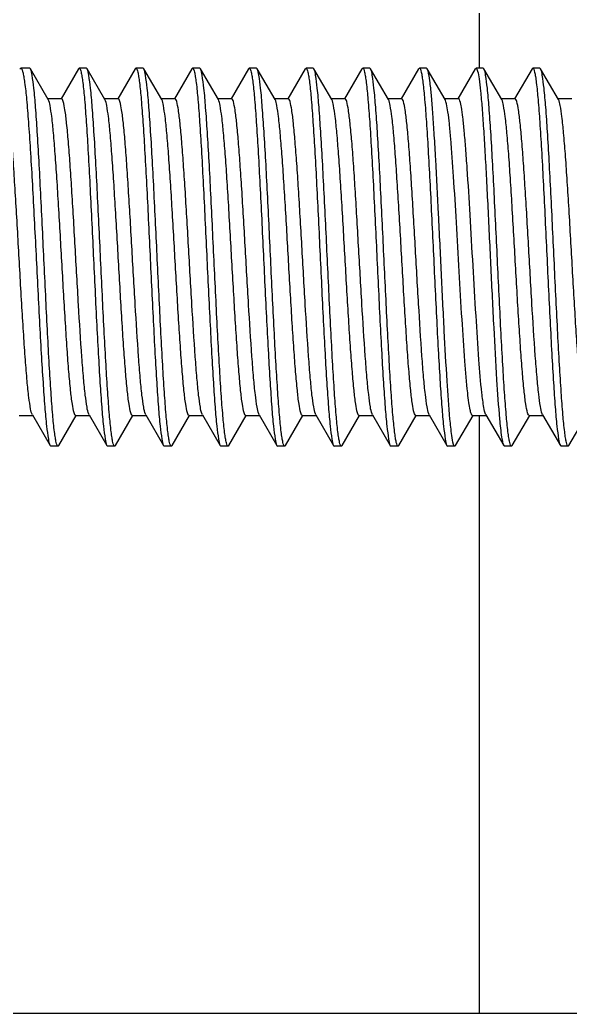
# Model space of a CAD drawing. Extents: x 27938 to 650306, y -92720 to 1524912.
# Drawn here: x 297291.8 to 297421.3, y 822415.1 to 822649 of the extents above; entities that cross this region are included whole.
import ezdxf

# ---------------------------------------------------------------- set-up
doc = ezdxf.new("R2010")
doc.units = 0
doc.header["$LTSCALE"] = 1000
doc.header["$MEASUREMENT"] = 0

msp = doc.modelspace()

# ---------------------------------------------------------------- linework, layer by layer
at = {"linetype": 'Continuous'}
for p, q in [((297399.99, 822637.57), (297399.99, 822771.03)), ((297291.79, 822637.38), (297292, 822637.57)), ((297294.1, 822637.57), (297292, 822637.57)), ((297294.1, 822637.57), (297292, 822637.57)), ((297292, 822637.57), (297292.03, 822637.57)), ((297294.28, 822637.42), (297294.1, 822637.57)), ((297298.49, 822630.18), (297294.28, 822637.42)), ((297305.6, 822637.42), (297301.51, 822630.36)), ((297305.6, 822637.42), (297305.78, 822637.57)), ((297307.45, 822637.57), (297305.78, 822637.57)), ((297307.45, 822637.57), (297305.78, 822637.57)), ((297305.78, 822637.57), (297305.8, 822637.57)), ((297307.62, 822637.42), (297307.45, 822637.57)), ((297311.83, 822630.18), (297307.62, 822637.42)), ((297318.95, 822637.42), (297314.86, 822630.36)), ((297318.95, 822637.42), (297319.12, 822637.57)), ((297320.79, 822637.57), (297319.12, 822637.57)), ((297320.79, 822637.57), (297319.12, 822637.57)), ((297319.12, 822637.57), (297319.15, 822637.57)), ((297320.97, 822637.42), (297320.79, 822637.57)), ((297325.18, 822630.18), (297320.97, 822637.42)), ((297332.29, 822637.42), (297328.2, 822630.36)), ((297332.29, 822637.42), (297332.47, 822637.57)), ((297334.14, 822637.57), (297332.47, 822637.57)), ((297334.14, 822637.57), (297332.47, 822637.57)), ((297332.47, 822637.57), (297332.49, 822637.57)), ((297334.31, 822637.42), (297334.14, 822637.57)), ((297338.52, 822630.18), (297334.31, 822637.42)), ((297345.64, 822637.42), (297341.55, 822630.36)), ((297345.64, 822637.42), (297345.81, 822637.57)), ((297347.49, 822637.57), (297345.81, 822637.57)), ((297347.49, 822637.57), (297345.81, 822637.57)), ((297345.81, 822637.57), (297345.84, 822637.57)), ((297347.66, 822637.42), (297347.49, 822637.57)), ((297351.87, 822630.18), (297347.66, 822637.42)), ((297358.99, 822637.42), (297354.9, 822630.36)), ((297358.99, 822637.42), (297359.16, 822637.57)), ((297360.83, 822637.57), (297359.16, 822637.57)), ((297360.83, 822637.57), (297359.16, 822637.57)), ((297359.16, 822637.57), (297359.19, 822637.57)), ((297361.01, 822637.42), (297360.83, 822637.57)), ((297365.22, 822630.18), (297361.01, 822637.42)), ((297372.33, 822637.42), (297368.24, 822630.36)), ((297372.33, 822637.42), (297372.51, 822637.57)), ((297374.18, 822637.57), (297372.51, 822637.57)), ((297374.18, 822637.57), (297372.51, 822637.57)), ((297372.51, 822637.57), (297372.53, 822637.57)), ((297374.35, 822637.42), (297374.18, 822637.57)), ((297378.56, 822630.18), (297374.35, 822637.42)), ((297385.68, 822637.42), (297381.59, 822630.36)), ((297385.68, 822637.42), (297385.85, 822637.57)), ((297387.52, 822637.57), (297385.85, 822637.57)), ((297387.52, 822637.57), (297385.85, 822637.57)), ((297385.85, 822637.57), (297385.88, 822637.57)), ((297387.7, 822637.42), (297387.52, 822637.57)), ((297391.91, 822630.18), (297387.7, 822637.42)), ((297399.02, 822637.42), (297394.93, 822630.36)), ((297399.02, 822637.42), (297399.2, 822637.57)), ((297400.87, 822637.57), (297399.2, 822637.57)), ((297400.87, 822637.57), (297399.2, 822637.57)), ((297399.2, 822637.57), (297399.22, 822637.57)), ((297401.05, 822637.42), (297400.87, 822637.57)), ((297405.26, 822630.18), (297401.05, 822637.42)), ((297412.37, 822637.42), (297408.28, 822630.36)), ((297412.37, 822637.42), (297412.55, 822637.57)), ((297414.22, 822637.57), (297412.55, 822637.57)), ((297414.22, 822637.57), (297412.55, 822637.57)), ((297412.55, 822637.57), (297412.57, 822637.57)), ((297414.39, 822637.42), (297414.22, 822637.57)), ((297418.6, 822630.18), (297414.39, 822637.42)), ((297301.61, 822630.36), (297298.38, 822630.36)), ((297314.96, 822630.36), (297311.73, 822630.36)), ((297328.31, 822630.36), (297325.07, 822630.36)), ((297341.65, 822630.36), (297338.42, 822630.36)), ((297355, 822630.36), (297351.77, 822630.36)), ((297368.35, 822630.36), (297365.11, 822630.36)), ((297381.69, 822630.36), (297378.46, 822630.36)), ((297395.04, 822630.36), (297391.81, 822630.36)), ((297408.38, 822630.36), (297405.15, 822630.36)), ((297421.73, 822630.36), (297418.5, 822630.36)), ((297291.6, 822555.78), (297294.83, 822555.78)), ((297294.73, 822555.96), (297298.91, 822548.75)), ((297300.95, 822548.74), (297305.06, 822555.8)), ((297304.95, 822555.8), (297308.18, 822555.8)), ((297308.08, 822555.98), (297308, 822556.15)), ((297308.08, 822555.98), (297312.27, 822548.75)), ((297314.29, 822548.74), (297318.4, 822555.8)), ((297318.3, 822555.8), (297321.53, 822555.8)), ((297321.43, 822555.98), (297321.34, 822556.16)), ((297321.43, 822555.98), (297325.62, 822548.75)), ((297327.64, 822548.74), (297331.75, 822555.8)), ((297331.64, 822555.8), (297334.88, 822555.8)), ((297334.77, 822555.98), (297334.68, 822556.17)), ((297334.77, 822555.98), (297338.97, 822548.75)), ((297340.99, 822548.74), (297345.09, 822555.8)), ((297344.99, 822555.8), (297348.22, 822555.8)), ((297348.12, 822555.98), (297348.03, 822556.18)), ((297348.12, 822555.98), (297352.31, 822548.75)), ((297354.33, 822548.74), (297358.44, 822555.8)), ((297358.34, 822555.8), (297361.57, 822555.8)), ((297361.46, 822555.98), (297361.37, 822556.19)), ((297361.46, 822555.98), (297365.66, 822548.75)), ((297367.68, 822548.74), (297371.79, 822555.8)), ((297371.68, 822555.8), (297374.91, 822555.8)), ((297374.81, 822555.98), (297374.71, 822556.19)), ((297374.81, 822555.98), (297379, 822548.75)), ((297381.03, 822548.74), (297385.13, 822555.8)), ((297385.03, 822555.8), (297388.26, 822555.8)), ((297388.16, 822555.98), (297388.05, 822556.2)), ((297388.16, 822555.98), (297392.35, 822548.75)), ((297394.37, 822548.74), (297398.48, 822555.8)), ((297398.37, 822555.8), (297401.61, 822555.8)), ((297399.99, 822415.13), (297399.99, 822555.8)), ((297401.5, 822555.98), (297405.7, 822548.75)), ((297407.72, 822548.74), (297411.83, 822555.8)), ((297411.72, 822555.8), (297414.95, 822555.8)), ((297414.85, 822555.98), (297414.74, 822556.22)), ((297414.85, 822555.98), (297419.04, 822548.75)), ((297421.06, 822548.74), (297425.17, 822555.8)), ((297298.91, 822548.75), (297299.09, 822548.59)), ((297300.77, 822548.59), (297299.09, 822548.59)), ((297300.77, 822548.59), (297299.09, 822548.59)), ((297300.77, 822548.59), (297300.75, 822548.6)), ((297300.95, 822548.74), (297300.77, 822548.59)), ((297312.27, 822548.75), (297312.45, 822548.59)), ((297314.12, 822548.59), (297312.45, 822548.59)), ((297314.12, 822548.59), (297312.45, 822548.59)), ((297314.12, 822548.59), (297314.1, 822548.6)), ((297314.29, 822548.74), (297314.12, 822548.59)), ((297325.62, 822548.75), (297325.79, 822548.59)), ((297327.47, 822548.59), (297325.79, 822548.59)), ((297327.47, 822548.59), (297325.79, 822548.59)), ((297327.47, 822548.59), (297327.44, 822548.6)), ((297327.64, 822548.74), (297327.47, 822548.59)), ((297338.97, 822548.75), (297339.14, 822548.59)), ((297340.81, 822548.59), (297339.14, 822548.59)), ((297340.81, 822548.59), (297339.14, 822548.59)), ((297340.99, 822548.74), (297340.93, 822548.66)), ((297352.31, 822548.75), (297352.49, 822548.59)), ((297354.16, 822548.59), (297352.49, 822548.59)), ((297354.16, 822548.59), (297352.49, 822548.59)), ((297354.16, 822548.59), (297354.13, 822548.6)), ((297354.33, 822548.74), (297354.16, 822548.59)), ((297365.66, 822548.75), (297365.83, 822548.59)), ((297367.51, 822548.59), (297365.83, 822548.59)), ((297367.51, 822548.59), (297365.83, 822548.59)), ((297367.51, 822548.59), (297367.48, 822548.6)), ((297367.68, 822548.74), (297367.51, 822548.59)), ((297379, 822548.75), (297379.18, 822548.59)), ((297380.85, 822548.59), (297379.18, 822548.59)), ((297380.85, 822548.59), (297379.18, 822548.59)), ((297380.85, 822548.59), (297380.83, 822548.6)), ((297381.03, 822548.74), (297380.85, 822548.59)), ((297392.35, 822548.75), (297392.53, 822548.59)), ((297394.2, 822548.59), (297392.53, 822548.59)), ((297394.2, 822548.59), (297392.53, 822548.59)), ((297394.37, 822548.74), (297394.2, 822548.59)), ((297405.7, 822548.75), (297405.87, 822548.59)), ((297407.54, 822548.59), (297405.87, 822548.59)), ((297407.54, 822548.59), (297405.87, 822548.59)), ((297407.54, 822548.59), (297407.52, 822548.6)), ((297407.72, 822548.74), (297407.54, 822548.59)), ((297419.04, 822548.75), (297419.22, 822548.59)), ((297420.89, 822548.59), (297419.22, 822548.59)), ((297420.89, 822548.59), (297419.22, 822548.59)), ((297420.89, 822548.59), (297420.87, 822548.6)), ((297421.06, 822548.74), (297420.89, 822548.59)), ((294086.55, 822415.13), (297442.35, 822415.13))]:
    msp.add_line(p, q, dxfattribs=at)
for points, knots in [([(297292.03, 822637.57), (297292.14, 822637.54), (297292.33, 822637.19), (297292.52, 822636.56), (297292.73, 822635.49), (297293.05, 822633.36), (297293.42, 822629.79), (297293.84, 822624.55), (297294.27, 822618.17), (297294.69, 822610.89), (297295.12, 822602.97), (297295.68, 822591.95), (297296.23, 822581.06), (297296.8, 822570.68), (297297.2, 822563.93), (297297.62, 822558.24), (297297.99, 822553.77), (297298.42, 822550.79), (297298.65, 822549.2), (297298.91, 822548.75)], [0, 0, 0, 0, 0.003757, 0.011459, 0.023431, 0.039645, 0.084295, 0.143914, 0.216389, 0.299127, 0.389148, 0.483213, 0.6699, 0.755792, 0.832518, 0.897325, 0.947898, 0.982465, 1, 1, 1, 1]), ([(297300.75, 822548.6), (297300.65, 822548.62), (297300.48, 822548.98), (297300.31, 822549.6), (297300.11, 822550.67), (297299.82, 822552.81), (297299.48, 822556.39), (297299.09, 822561.63), (297298.7, 822568.01), (297298.31, 822575.3), (297297.91, 822583.24), (297297.38, 822594.26), (297296.86, 822605.16), (297296.32, 822615.53), (297295.93, 822622.28), (297295.53, 822627.97), (297295.18, 822632.42), (297294.75, 822635.4), (297294.53, 822636.97), (297294.28, 822637.42)], [0, 0, 0, 0, 0.003606, 0.011247, 0.023193, 0.039402, 0.084085, 0.143775, 0.216346, 0.299193, 0.389328, 0.483499, 0.670339, 0.756262, 0.83298, 0.897737, 0.948216, 0.982646, 1, 1, 1, 1]), ([(297305.8, 822637.57), (297305.9, 822637.54), (297306.07, 822637.18), (297306.24, 822636.56), (297306.44, 822635.49), (297306.73, 822633.35), (297307.07, 822629.78), (297307.46, 822624.53), (297307.85, 822618.15), (297308.24, 822610.86), (297308.64, 822602.93), (297309.17, 822591.91), (297309.68, 822581.01), (297310.23, 822570.64), (297310.62, 822563.89), (297311.02, 822558.2), (297311.37, 822553.75), (297311.8, 822550.77), (297312.01, 822549.19), (297312.27, 822548.75)], [0, 0, 0, 0, 0.003609, 0.011254, 0.023202, 0.039414, 0.084098, 0.143785, 0.216347, 0.299182, 0.389307, 0.483468, 0.670283, 0.756201, 0.832921, 0.897684, 0.948173, 0.982621, 1, 1, 1, 1]), ([(297314.1, 822548.6), (297313.99, 822548.62), (297313.83, 822548.98), (297313.65, 822549.6), (297313.46, 822550.68), (297313.17, 822552.81), (297312.83, 822556.39), (297312.44, 822561.63), (297312.05, 822568.01), (297311.65, 822575.3), (297311.25, 822583.24), (297310.73, 822594.26), (297310.21, 822605.16), (297309.67, 822615.53), (297309.28, 822622.28), (297308.88, 822627.97), (297308.52, 822632.42), (297308.1, 822635.4), (297307.88, 822636.97), (297307.62, 822637.42)], [0, 0, 0, 0, 0.003606, 0.011248, 0.023196, 0.039406, 0.08409, 0.14378, 0.216353, 0.299202, 0.389339, 0.483509, 0.670349, 0.756274, 0.832992, 0.897745, 0.94822, 0.982647, 1, 1, 1, 1]), ([(297319.15, 822637.57), (297319.25, 822637.54), (297319.42, 822637.18), (297319.59, 822636.56), (297319.78, 822635.49), (297320.07, 822633.35), (297320.41, 822629.78), (297320.8, 822624.53), (297321.2, 822618.15), (297321.59, 822610.86), (297321.99, 822602.93), (297322.52, 822591.91), (297323.03, 822581.01), (297323.58, 822570.64), (297323.97, 822563.89), (297324.37, 822558.2), (297324.72, 822553.75), (297325.14, 822550.77), (297325.36, 822549.19), (297325.62, 822548.75)], [0, 0, 0, 0, 0.00361, 0.011255, 0.023203, 0.039413, 0.084095, 0.143779, 0.21634, 0.299177, 0.389304, 0.483466, 0.67028, 0.7562, 0.832922, 0.897683, 0.948172, 0.982621, 1, 1, 1, 1]), ([(297327.44, 822548.6), (297327.34, 822548.62), (297327.17, 822548.98), (297327, 822549.6), (297326.8, 822550.68), (297326.51, 822552.81), (297326.17, 822556.39), (297325.79, 822561.63), (297325.39, 822568.02), (297325, 822575.31), (297324.6, 822583.24), (297324.07, 822594.26), (297323.56, 822605.16), (297323.01, 822615.53), (297322.62, 822622.28), (297322.22, 822627.97), (297321.87, 822632.42), (297321.44, 822635.4), (297321.23, 822636.97), (297320.97, 822637.42)], [0, 0, 0, 0, 0.003608, 0.011252, 0.023201, 0.039413, 0.084102, 0.143795, 0.216368, 0.299214, 0.389348, 0.483518, 0.670348, 0.756266, 0.832983, 0.897738, 0.948215, 0.982646, 1, 1, 1, 1]), ([(297332.49, 822637.57), (297332.6, 822637.54), (297332.76, 822637.18), (297332.94, 822636.56), (297333.13, 822635.49), (297333.42, 822633.35), (297333.76, 822629.77), (297334.15, 822624.53), (297334.54, 822618.15), (297334.94, 822610.86), (297335.33, 822602.93), (297335.86, 822591.91), (297336.38, 822581.01), (297336.92, 822570.64), (297337.31, 822563.89), (297337.71, 822558.2), (297338.07, 822553.75), (297338.49, 822550.77), (297338.71, 822549.19), (297338.97, 822548.75)], [0, 0, 0, 0, 0.003613, 0.011263, 0.023216, 0.039432, 0.084123, 0.143814, 0.216379, 0.299214, 0.389334, 0.48349, 0.670297, 0.756209, 0.832924, 0.897683, 0.948172, 0.982621, 1, 1, 1, 1]), ([(297340.81, 822548.59), (297340.72, 822548.59), (297340.53, 822548.93), (297340.37, 822549.51), (297340.17, 822550.54), (297339.88, 822552.63), (297339.54, 822556.17), (297339.15, 822561.37), (297338.76, 822567.73), (297338.36, 822575.02), (297337.96, 822582.96), (297337.56, 822591.28), (297337.16, 822599.65), (297336.77, 822607.79), (297336.37, 822615.39), (297335.98, 822622.19), (297335.57, 822627.91), (297335.22, 822632.39), (297334.79, 822635.39), (297334.57, 822636.97), (297334.31, 822637.42)], [0, 0, 0, 0, 0.00322, 0.0104, 0.021911, 0.037724, 0.081755, 0.140992, 0.213311, 0.2961, 0.386351, 0.480779, 0.575948, 0.668406, 0.754791, 0.831959, 0.897113, 0.947909, 0.982553, 1, 1, 1, 1]), ([(297345.84, 822637.57), (297345.94, 822637.54), (297346.11, 822637.18), (297346.28, 822636.56), (297346.48, 822635.49), (297346.77, 822633.35), (297347.11, 822629.77), (297347.5, 822624.53), (297347.89, 822618.15), (297348.28, 822610.86), (297348.68, 822602.93), (297349.21, 822591.91), (297349.72, 822581.01), (297350.27, 822570.64), (297350.66, 822563.89), (297351.06, 822558.2), (297351.41, 822553.74), (297351.84, 822550.77), (297352.05, 822549.19), (297352.31, 822548.75)], [0, 0, 0, 0, 0.003611, 0.011258, 0.023208, 0.03942, 0.084105, 0.14379, 0.216353, 0.299191, 0.389315, 0.483472, 0.67029, 0.756211, 0.83293, 0.897689, 0.948176, 0.982622, 1, 1, 1, 1]), ([(297354.13, 822548.6), (297354.03, 822548.62), (297353.86, 822548.98), (297353.69, 822549.6), (297353.5, 822550.67), (297353.21, 822552.81), (297352.87, 822556.39), (297352.48, 822561.63), (297352.09, 822568.01), (297351.69, 822575.3), (297351.29, 822583.24), (297350.76, 822594.26), (297350.25, 822605.16), (297349.71, 822615.53), (297349.32, 822622.28), (297348.91, 822627.97), (297348.56, 822632.42), (297348.14, 822635.4), (297347.92, 822636.97), (297347.66, 822637.42)], [0, 0, 0, 0, 0.003604, 0.011244, 0.023189, 0.039398, 0.084082, 0.143773, 0.216343, 0.29919, 0.389329, 0.483504, 0.67034, 0.756264, 0.832985, 0.897741, 0.948217, 0.982646, 1, 1, 1, 1]), ([(297359.19, 822637.57), (297359.29, 822637.54), (297359.46, 822637.18), (297359.63, 822636.56), (297359.82, 822635.49), (297360.11, 822633.35), (297360.45, 822629.77), (297360.84, 822624.53), (297361.23, 822618.15), (297361.63, 822610.86), (297362.03, 822602.93), (297362.55, 822591.91), (297363.07, 822581.01), (297363.61, 822570.64), (297364, 822563.89), (297364.41, 822558.2), (297364.76, 822553.75), (297365.18, 822550.77), (297365.4, 822549.19), (297365.66, 822548.75)], [0, 0, 0, 0, 0.003611, 0.011257, 0.023207, 0.039418, 0.084101, 0.143787, 0.21635, 0.299186, 0.389306, 0.483464, 0.670281, 0.756199, 0.832917, 0.89768, 0.948171, 0.982621, 1, 1, 1, 1]), ([(297367.48, 822548.6), (297367.38, 822548.62), (297367.21, 822548.98), (297367.04, 822549.6), (297366.84, 822550.67), (297366.55, 822552.81), (297366.21, 822556.39), (297365.82, 822561.63), (297365.43, 822568.01), (297365.04, 822575.3), (297364.64, 822583.24), (297364.11, 822594.26), (297363.6, 822605.16), (297363.05, 822615.53), (297362.66, 822622.28), (297362.26, 822627.97), (297361.91, 822632.42), (297361.48, 822635.4), (297361.27, 822636.97), (297361.01, 822637.42)], [0, 0, 0, 0, 0.003605, 0.011246, 0.023191, 0.0394, 0.084084, 0.143776, 0.216347, 0.299194, 0.38933, 0.483503, 0.670342, 0.756264, 0.832983, 0.89774, 0.948218, 0.982647, 1, 1, 1, 1]), ([(297372.53, 822637.57), (297372.64, 822637.54), (297372.8, 822637.18), (297372.97, 822636.56), (297373.17, 822635.49), (297373.46, 822633.35), (297373.8, 822629.77), (297374.19, 822624.53), (297374.58, 822618.15), (297374.98, 822610.86), (297375.37, 822602.93), (297375.9, 822591.91), (297376.42, 822581.01), (297376.96, 822570.64), (297377.35, 822563.89), (297377.75, 822558.2), (297378.1, 822553.75), (297378.53, 822550.77), (297378.75, 822549.19), (297379, 822548.75)], [0, 0, 0, 0, 0.00361, 0.011256, 0.023205, 0.039417, 0.084101, 0.143788, 0.216352, 0.299186, 0.389308, 0.483468, 0.670285, 0.756201, 0.83292, 0.897682, 0.948173, 0.982622, 1, 1, 1, 1]), ([(297380.83, 822548.6), (297380.72, 822548.62), (297380.56, 822548.98), (297380.38, 822549.6), (297380.19, 822550.67), (297379.9, 822552.81), (297379.56, 822556.39), (297379.17, 822561.63), (297378.78, 822568.01), (297378.38, 822575.3), (297377.99, 822583.24), (297377.46, 822594.26), (297376.94, 822605.16), (297376.4, 822615.53), (297376.01, 822622.28), (297375.61, 822627.97), (297375.25, 822632.42), (297374.83, 822635.4), (297374.61, 822636.97), (297374.35, 822637.42)], [0, 0, 0, 0, 0.003606, 0.011247, 0.023193, 0.039402, 0.084085, 0.143775, 0.216347, 0.299194, 0.389328, 0.483499, 0.670339, 0.756262, 0.83298, 0.897737, 0.948216, 0.982646, 1, 1, 1, 1]), ([(297385.88, 822637.57), (297385.98, 822637.54), (297386.15, 822637.18), (297386.32, 822636.56), (297386.52, 822635.49), (297386.8, 822633.35), (297387.15, 822629.78), (297387.53, 822624.53), (297387.93, 822618.15), (297388.32, 822610.86), (297388.72, 822602.93), (297389.25, 822591.91), (297389.76, 822581.01), (297390.31, 822570.64), (297390.7, 822563.89), (297391.1, 822558.2), (297391.45, 822553.75), (297391.87, 822550.77), (297392.09, 822549.19), (297392.35, 822548.75)], [0, 0, 0, 0, 0.003609, 0.011254, 0.023202, 0.039413, 0.084098, 0.143785, 0.216347, 0.299181, 0.389307, 0.483468, 0.670283, 0.7562, 0.832921, 0.897683, 0.948173, 0.982621, 1, 1, 1, 1]), ([(297393.05, 822554.96), (297392.77, 822557.94), (297392.3, 822564.88), (297391.67, 822576.33), (297391.03, 822589.42), (297390.4, 822602.88), (297389.85, 822613.71), (297389.39, 822621.56), (297389.07, 822626.5), (297388.74, 822630.6), (297388.44, 822633.79), (297388.1, 822635.94), (297387.89, 822637.08), (297387.7, 822637.42)], [0, 0, 0, 0, 0.108797, 0.252163, 0.416078, 0.584483, 0.740878, 0.809691, 0.869935, 0.920138, 0.959081, 0.985857, 1, 1, 1, 1]), ([(297399.22, 822637.57), (297399.31, 822637.55), (297399.45, 822637.29), (297399.7, 822636.5), (297399.98, 822634.72), (297400.3, 822631.86), (297400.63, 822627.96), (297400.97, 822623.15), (297401.3, 822617.56), (297401.64, 822611.34), (297402.1, 822602.23), (297402.65, 822590.56), (297403.3, 822577.06), (297403.95, 822565.22), (297404.44, 822558.04), (297404.72, 822554.96)], [0, 0, 0, 0, 0.003066, 0.009179, 0.031386, 0.066684, 0.114239, 0.172843, 0.240983, 0.316896, 0.398604, 0.570787, 0.739704, 0.887881, 1, 1, 1, 1]), ([(297407.52, 822548.6), (297407.42, 822548.62), (297407.25, 822548.98), (297407.08, 822549.6), (297406.88, 822550.68), (297406.59, 822552.81), (297406.25, 822556.39), (297405.86, 822561.63), (297405.47, 822568.02), (297405.07, 822575.31), (297404.68, 822583.24), (297404.15, 822594.26), (297403.63, 822605.16), (297403.09, 822615.53), (297402.7, 822622.28), (297402.3, 822627.97), (297401.95, 822632.42), (297401.52, 822635.4), (297401.3, 822636.97), (297401.05, 822637.42)], [0, 0, 0, 0, 0.003608, 0.011253, 0.023202, 0.039415, 0.084106, 0.143801, 0.216374, 0.299221, 0.389354, 0.483524, 0.670354, 0.756271, 0.832987, 0.89774, 0.948216, 0.982646, 1, 1, 1, 1]), ([(297412.57, 822637.57), (297412.67, 822637.54), (297412.84, 822637.18), (297413.01, 822636.56), (297413.21, 822635.49), (297413.5, 822633.35), (297413.84, 822629.77), (297414.23, 822624.53), (297414.62, 822618.15), (297415.01, 822610.86), (297415.41, 822602.93), (297415.94, 822591.91), (297416.45, 822581.01), (297417, 822570.64), (297417.39, 822563.89), (297417.79, 822558.2), (297418.14, 822553.75), (297418.57, 822550.77), (297418.78, 822549.19), (297419.04, 822548.75)], [0, 0, 0, 0, 0.003613, 0.011262, 0.023215, 0.039429, 0.084119, 0.143808, 0.216372, 0.299207, 0.389327, 0.483483, 0.670291, 0.756204, 0.832921, 0.897681, 0.948171, 0.982621, 1, 1, 1, 1]), ([(297420.87, 822548.6), (297420.76, 822548.62), (297420.6, 822548.98), (297420.42, 822549.6), (297420.23, 822550.67), (297419.94, 822552.81), (297419.6, 822556.39), (297419.21, 822561.63), (297418.82, 822568.01), (297418.42, 822575.3), (297418.02, 822583.24), (297417.5, 822594.26), (297416.98, 822605.16), (297416.44, 822615.53), (297416.05, 822622.28), (297415.65, 822627.97), (297415.29, 822632.42), (297414.87, 822635.4), (297414.65, 822636.97), (297414.39, 822637.42)], [0, 0, 0, 0, 0.003604, 0.011244, 0.023189, 0.039397, 0.084077, 0.143765, 0.216335, 0.299184, 0.389325, 0.4835, 0.670337, 0.756263, 0.832984, 0.89774, 0.948216, 0.982646, 1, 1, 1, 1]), ([(297294.73, 822555.96), (297294.49, 822556.38), (297294.24, 822557.78), (297293.83, 822560.42), (297293.46, 822564.29), (297293.06, 822569.2), (297292.67, 822575), (297292.12, 822583.83), (297291.61, 822593.08), (297291.08, 822602.39), (297290.68, 822609.06), (297290.28, 822615.16), (297289.89, 822620.46), (297289.5, 822624.82), (297289.14, 822628.01), (297288.79, 822629.98), (297288.53, 822630.84), (297288.33, 822631.1), (297288.25, 822631.1)], [0, 0, 0, 0, 0.019043, 0.055063, 0.107001, 0.173025, 0.250754, 0.337372, 0.524516, 0.618282, 0.707667, 0.789473, 0.860794, 0.919118, 0.962435, 0.989361, 0.996538, 1, 1, 1, 1]), ([(297304.95, 822555.8), (297304.86, 822555.8), (297304.67, 822556.06), (297304.41, 822556.92), (297304.05, 822558.89), (297303.69, 822562.07), (297303.29, 822566.41), (297302.9, 822571.69), (297302.51, 822577.75), (297302.11, 822584.35), (297301.59, 822593.57), (297301.07, 822602.71), (297300.53, 822611.44), (297300.14, 822617.15), (297299.74, 822621.98), (297299.38, 822625.8), (297298.97, 822628.39), (297298.72, 822629.77), (297298.49, 822630.18)], [0, 0, 0, 0, 0.003515, 0.010772, 0.037949, 0.081609, 0.140308, 0.211978, 0.294061, 0.383612, 0.477415, 0.664253, 0.750571, 0.827952, 0.893624, 0.945254, 0.981055, 1, 1, 1, 1]), ([(297308, 822556.15), (297307.79, 822556.66), (297307.52, 822558.15), (297307.13, 822560.96), (297306.76, 822564.9), (297306.2, 822571.97), (297305.56, 822582.33), (297304.94, 822593.32), (297304.42, 822602.42), (297304.03, 822608.91), (297303.64, 822614.84), (297303.25, 822620.01), (297302.86, 822624.24), (297302.5, 822627.35), (297302.15, 822629.27), (297301.89, 822630.11), (297301.7, 822630.36), (297301.61, 822630.36)], [0, 0, 0, 0, 0.022063, 0.06049, 0.11412, 0.18113, 0.345581, 0.531057, 0.623641, 0.711784, 0.792398, 0.862665, 0.920141, 0.962854, 0.989435, 0.996539, 1, 1, 1, 1]), ([(297318.3, 822555.8), (297318.21, 822555.8), (297318.02, 822556.06), (297317.75, 822556.92), (297317.4, 822558.89), (297317.03, 822562.07), (297316.64, 822566.41), (297316.25, 822571.69), (297315.86, 822577.75), (297315.46, 822584.35), (297314.93, 822593.57), (297314.42, 822602.71), (297313.87, 822611.44), (297313.48, 822617.15), (297313.09, 822621.98), (297312.72, 822625.8), (297312.32, 822628.39), (297312.07, 822629.77), (297311.83, 822630.18)], [0, 0, 0, 0, 0.003515, 0.010772, 0.037949, 0.081609, 0.140308, 0.211978, 0.294061, 0.383612, 0.477415, 0.664253, 0.750571, 0.827952, 0.893624, 0.945254, 0.981055, 1, 1, 1, 1]), ([(297321.34, 822556.16), (297321.13, 822556.67), (297320.86, 822558.17), (297320.47, 822560.98), (297320.1, 822564.94), (297319.55, 822572.01), (297318.91, 822582.36), (297318.28, 822593.35), (297317.76, 822602.44), (297317.37, 822608.93), (297316.98, 822614.86), (297316.6, 822620.02), (297316.21, 822624.25), (297315.85, 822627.35), (297315.5, 822629.27), (297315.24, 822630.11), (297315.05, 822630.36), (297314.96, 822630.36)], [0, 0, 0, 0, 0.022202, 0.060746, 0.114464, 0.181532, 0.346016, 0.531431, 0.623962, 0.712042, 0.792591, 0.862796, 0.920218, 0.962889, 0.989444, 0.996541, 1, 1, 1, 1]), ([(297331.64, 822555.8), (297331.56, 822555.8), (297331.36, 822556.06), (297331.1, 822556.92), (297330.74, 822558.89), (297330.38, 822562.07), (297329.99, 822566.41), (297329.6, 822571.69), (297329.2, 822577.75), (297328.81, 822584.35), (297328.28, 822593.57), (297327.76, 822602.71), (297327.22, 822611.44), (297326.83, 822617.15), (297326.43, 822621.98), (297326.07, 822625.8), (297325.66, 822628.39), (297325.42, 822629.77), (297325.18, 822630.18)], [0, 0, 0, 0, 0.003515, 0.010772, 0.037949, 0.081609, 0.140308, 0.211978, 0.294061, 0.383612, 0.477415, 0.664253, 0.750571, 0.827952, 0.893624, 0.945254, 0.981055, 1, 1, 1, 1]), ([(297334.68, 822556.17), (297334.47, 822556.68), (297334.2, 822558.19), (297333.82, 822561.01), (297333.45, 822564.97), (297332.89, 822572.05), (297332.25, 822582.4), (297331.63, 822593.39), (297331.11, 822602.47), (297330.72, 822608.95), (297330.33, 822614.88), (297329.94, 822620.03), (297329.55, 822624.26), (297329.2, 822627.36), (297328.85, 822629.27), (297328.59, 822630.11), (297328.39, 822630.36), (297328.31, 822630.36)], [0, 0, 0, 0, 0.022341, 0.061001, 0.114807, 0.181934, 0.346451, 0.531804, 0.624281, 0.7123, 0.792784, 0.862927, 0.920295, 0.962925, 0.989453, 0.996544, 1, 1, 1, 1]), ([(297344.99, 822555.8), (297344.9, 822555.8), (297344.71, 822556.06), (297344.44, 822556.92), (297344.09, 822558.89), (297343.72, 822562.07), (297343.33, 822566.41), (297342.94, 822571.69), (297342.55, 822577.75), (297342.15, 822584.36), (297341.62, 822593.57), (297341.11, 822602.71), (297340.57, 822611.44), (297340.18, 822617.15), (297339.78, 822621.98), (297339.41, 822625.8), (297339.01, 822628.39), (297338.76, 822629.77), (297338.52, 822630.18)], [0, 0, 0, 0, 0.003517, 0.010775, 0.037956, 0.081619, 0.140319, 0.211991, 0.294074, 0.383625, 0.477427, 0.664262, 0.750578, 0.827956, 0.893627, 0.945255, 0.981055, 1, 1, 1, 1]), ([(297348.03, 822556.18), (297347.82, 822556.69), (297347.55, 822558.21), (297347.16, 822561.04), (297346.79, 822565), (297346.23, 822572.08), (297345.59, 822582.44), (297344.97, 822593.42), (297344.45, 822602.5), (297344.06, 822608.97), (297343.67, 822614.89), (297343.29, 822620.04), (297342.9, 822624.26), (297342.54, 822627.36), (297342.19, 822629.27), (297341.93, 822630.11), (297341.74, 822630.36), (297341.65, 822630.36)], [0, 0, 0, 0, 0.02248, 0.061256, 0.11515, 0.182336, 0.346885, 0.532177, 0.624601, 0.712557, 0.792976, 0.863058, 0.920372, 0.96296, 0.989462, 0.996546, 1, 1, 1, 1]), ([(297358.34, 822555.8), (297358.25, 822555.8), (297358.05, 822556.06), (297357.79, 822556.92), (297357.43, 822558.89), (297357.07, 822562.07), (297356.68, 822566.41), (297356.29, 822571.69), (297355.89, 822577.75), (297355.5, 822584.35), (297354.97, 822593.57), (297354.46, 822602.71), (297353.91, 822611.44), (297353.52, 822617.15), (297353.12, 822621.98), (297352.76, 822625.8), (297352.36, 822628.39), (297352.11, 822629.77), (297351.87, 822630.18)], [0, 0, 0, 0, 0.003516, 0.010772, 0.037949, 0.081609, 0.140308, 0.211978, 0.294061, 0.383612, 0.477416, 0.664254, 0.750571, 0.827952, 0.893624, 0.945254, 0.981055, 1, 1, 1, 1]), ([(297361.37, 822556.19), (297361.16, 822556.71), (297360.89, 822558.23), (297360.5, 822561.07), (297360.13, 822565.04), (297359.58, 822572.12), (297358.94, 822582.47), (297358.32, 822593.45), (297357.8, 822602.53), (297357.41, 822608.99), (297357.02, 822614.91), (297356.63, 822620.05), (297356.25, 822624.27), (297355.89, 822627.37), (297355.54, 822629.28), (297355.28, 822630.11), (297355.09, 822630.36), (297355, 822630.36)], [0, 0, 0, 0, 0.022619, 0.06151, 0.115493, 0.182737, 0.347318, 0.53255, 0.624919, 0.712813, 0.793168, 0.863188, 0.920449, 0.962995, 0.989471, 0.996548, 1, 1, 1, 1]), ([(297371.68, 822555.8), (297371.59, 822555.8), (297371.4, 822556.06), (297371.14, 822556.92), (297370.78, 822558.89), (297370.42, 822562.07), (297370.03, 822566.41), (297369.64, 822571.69), (297369.24, 822577.75), (297368.84, 822584.35), (297368.32, 822593.57), (297367.8, 822602.71), (297367.26, 822611.44), (297366.87, 822617.15), (297366.47, 822621.98), (297366.11, 822625.8), (297365.7, 822628.39), (297365.46, 822629.77), (297365.22, 822630.18)], [0, 0, 0, 0, 0.003516, 0.010771, 0.037949, 0.081609, 0.140308, 0.211978, 0.294061, 0.383613, 0.477416, 0.664254, 0.750571, 0.827952, 0.893624, 0.945254, 0.981055, 1, 1, 1, 1]), ([(297374.71, 822556.19), (297374.5, 822556.72), (297374.23, 822558.25), (297373.85, 822561.09), (297373.48, 822565.07), (297372.92, 822572.16), (297372.28, 822582.51), (297371.66, 822593.48), (297371.14, 822602.55), (297370.75, 822609.02), (297370.36, 822614.93), (297369.98, 822620.07), (297369.59, 822624.28), (297369.23, 822627.37), (297368.88, 822629.28), (297368.62, 822630.11), (297368.43, 822630.36), (297368.35, 822630.36)], [0, 0, 0, 0, 0.022758, 0.061765, 0.115835, 0.183137, 0.34775, 0.532922, 0.625237, 0.713069, 0.79336, 0.863318, 0.920525, 0.96303, 0.98948, 0.99655, 1, 1, 1, 1]), ([(297385.03, 822555.8), (297384.94, 822555.8), (297384.75, 822556.06), (297384.48, 822556.92), (297384.13, 822558.89), (297383.76, 822562.07), (297383.37, 822566.41), (297382.98, 822571.69), (297382.59, 822577.75), (297382.19, 822584.35), (297381.66, 822593.57), (297381.15, 822602.71), (297380.6, 822611.44), (297380.21, 822617.15), (297379.82, 822621.98), (297379.45, 822625.8), (297379.05, 822628.39), (297378.8, 822629.77), (297378.56, 822630.18)], [0, 0, 0, 0, 0.003516, 0.010771, 0.037949, 0.081609, 0.140308, 0.211978, 0.294061, 0.383613, 0.477416, 0.664254, 0.750571, 0.827952, 0.893624, 0.945254, 0.981055, 1, 1, 1, 1]), ([(297388.05, 822556.2), (297387.85, 822556.73), (297387.57, 822558.27), (297387.19, 822561.12), (297386.82, 822565.1), (297386.27, 822572.19), (297385.63, 822582.55), (297385.01, 822593.52), (297384.48, 822602.58), (297384.09, 822609.04), (297383.71, 822614.94), (297383.32, 822620.08), (297382.94, 822624.28), (297382.58, 822627.37), (297382.23, 822629.28), (297381.97, 822630.11), (297381.78, 822630.36), (297381.69, 822630.36)], [0, 0, 0, 0, 0.022896, 0.062019, 0.116177, 0.183537, 0.348182, 0.533293, 0.625555, 0.713325, 0.793551, 0.863448, 0.920602, 0.963066, 0.989489, 0.996553, 1, 1, 1, 1]), ([(297397.22, 822561.13), (297396.95, 822563.62), (297396.48, 822569.38), (297395.85, 822578.9), (297395.22, 822589.8), (297394.59, 822601.02), (297393.96, 822611.46), (297393.42, 822619.21), (297392.94, 822624.27), (297392.64, 822627), (297392.31, 822628.88), (297392.09, 822629.87), (297391.91, 822630.18)], [0, 0, 0, 0, 0.108102, 0.250375, 0.413121, 0.580603, 0.736627, 0.866121, 0.916895, 0.956659, 0.984511, 1, 1, 1, 1]), ([(297400.56, 822561.13), (297400.27, 822563.73), (297399.79, 822569.78), (297399.14, 822579.76), (297398.48, 822591.13), (297397.83, 822602.7), (297397.26, 822611.93), (297396.79, 822618.49), (297396.45, 822622.52), (297396.13, 822625.7), (297395.8, 822628.19), (297395.51, 822629.46), (297395.24, 822630.36), (297395.04, 822630.36)], [0, 0, 0, 0, 0.112686, 0.261594, 0.431242, 0.603931, 0.761639, 0.829631, 0.887941, 0.935059, 0.969794, 0.991369, 1, 1, 1, 1]), ([(297411.72, 822555.8), (297411.63, 822555.8), (297411.44, 822556.06), (297411.17, 822556.92), (297410.82, 822558.89), (297410.46, 822562.07), (297410.06, 822566.41), (297409.67, 822571.69), (297409.28, 822577.75), (297408.88, 822584.35), (297408.35, 822593.57), (297407.84, 822602.71), (297407.3, 822611.44), (297406.91, 822617.15), (297406.51, 822621.98), (297406.15, 822625.8), (297405.74, 822628.39), (297405.49, 822629.77), (297405.26, 822630.18)], [0, 0, 0, 0, 0.003516, 0.010771, 0.037949, 0.081609, 0.140308, 0.211978, 0.294061, 0.383613, 0.477416, 0.664254, 0.750571, 0.827952, 0.893624, 0.945254, 0.981055, 1, 1, 1, 1]), ([(297414.74, 822556.22), (297414.53, 822556.76), (297414.26, 822558.31), (297413.88, 822561.18), (297413.51, 822565.17), (297412.95, 822572.27), (297412.31, 822582.62), (297411.69, 822593.58), (297411.17, 822602.63), (297410.78, 822609.08), (297410.4, 822614.97), (297410.01, 822620.1), (297409.63, 822624.3), (297409.27, 822627.38), (297408.92, 822629.28), (297408.66, 822630.11), (297408.47, 822630.36), (297408.38, 822630.36)], [0, 0, 0, 0, 0.023173, 0.062527, 0.116859, 0.184335, 0.349044, 0.534034, 0.626189, 0.713835, 0.793933, 0.863707, 0.920754, 0.963136, 0.989507, 0.996557, 1, 1, 1, 1]), ([(297425.07, 822555.8), (297424.98, 822555.8), (297424.78, 822556.06), (297424.52, 822556.92), (297424.17, 822558.89), (297423.8, 822562.07), (297423.41, 822566.41), (297423.02, 822571.69), (297422.63, 822577.75), (297422.23, 822584.35), (297421.7, 822593.57), (297421.19, 822602.71), (297420.64, 822611.44), (297420.25, 822617.15), (297419.86, 822621.98), (297419.49, 822625.8), (297419.09, 822628.39), (297418.84, 822629.77), (297418.6, 822630.18)], [0, 0, 0, 0, 0.003516, 0.010771, 0.037949, 0.081609, 0.140308, 0.211978, 0.294061, 0.383613, 0.477416, 0.664254, 0.750571, 0.827952, 0.893624, 0.945254, 0.981055, 1, 1, 1, 1]), ([(297398.37, 822555.8), (297398.23, 822555.8), (297397.97, 822556.4), (297397.75, 822557.32), (297397.46, 822559.06), (297397.31, 822560.37), (297397.22, 822561.13)], [0, 0, 0, 0, 0.0808, 0.272207, 0.580091, 1, 1, 1, 1]), ([(297401.5, 822555.98), (297401.21, 822556.49), (297400.95, 822558.28), (297400.69, 822559.98), (297400.56, 822561.13)], [0, 0, 0, 0, 0.338142, 1, 1, 1, 1]), ([(297393.91, 822549), (297393.67, 822549.68), (297393.4, 822551.69), (297393.17, 822553.68), (297393.05, 822554.96)], [0, 0, 0, 0, 0.358494, 1, 1, 1, 1]), ([(297404.72, 822554.96), (297404.85, 822553.55), (297405.03, 822551.7), (297405.4, 822549.64), (297405.57, 822548.96), (297405.7, 822548.75)], [0, 0, 0, 0, 0.673256, 0.880713, 1, 1, 1, 1]), ([(297340.93, 822548.66), (297340.91, 822548.64), (297340.88, 822548.61), (297340.83, 822548.59), (297340.81, 822548.59)], [0, 0, 0, 0, 0.558468, 1, 1, 1, 1]), ([(297394.2, 822548.59), (297394.17, 822548.59), (297394.01, 822548.67), (297393.96, 822548.86), (297393.91, 822549)], [0, 0, 0, 0, 0.148189, 1, 1, 1, 1])]:
    msp.add_open_spline(points, degree=3, knots=knots, dxfattribs=at)

doc.saveas('drawing.dxf')
